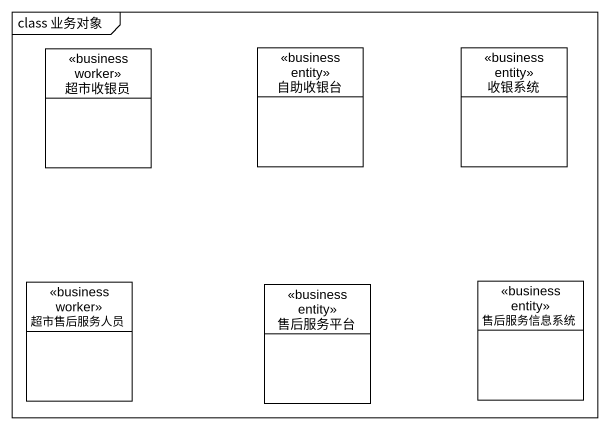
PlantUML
@startuml
mainframe class 业务对象
hide circle
hide empty members
class 超市收银员 <<business worker>>
class 自助收银台 <<business entity>>
class 收银系统 <<business entity>>
class 超市售后服务人员 <<business worker>>
class 售后服务平台 <<business entity>>
class 售后服务信息系统 <<business entity>>
@enduml
